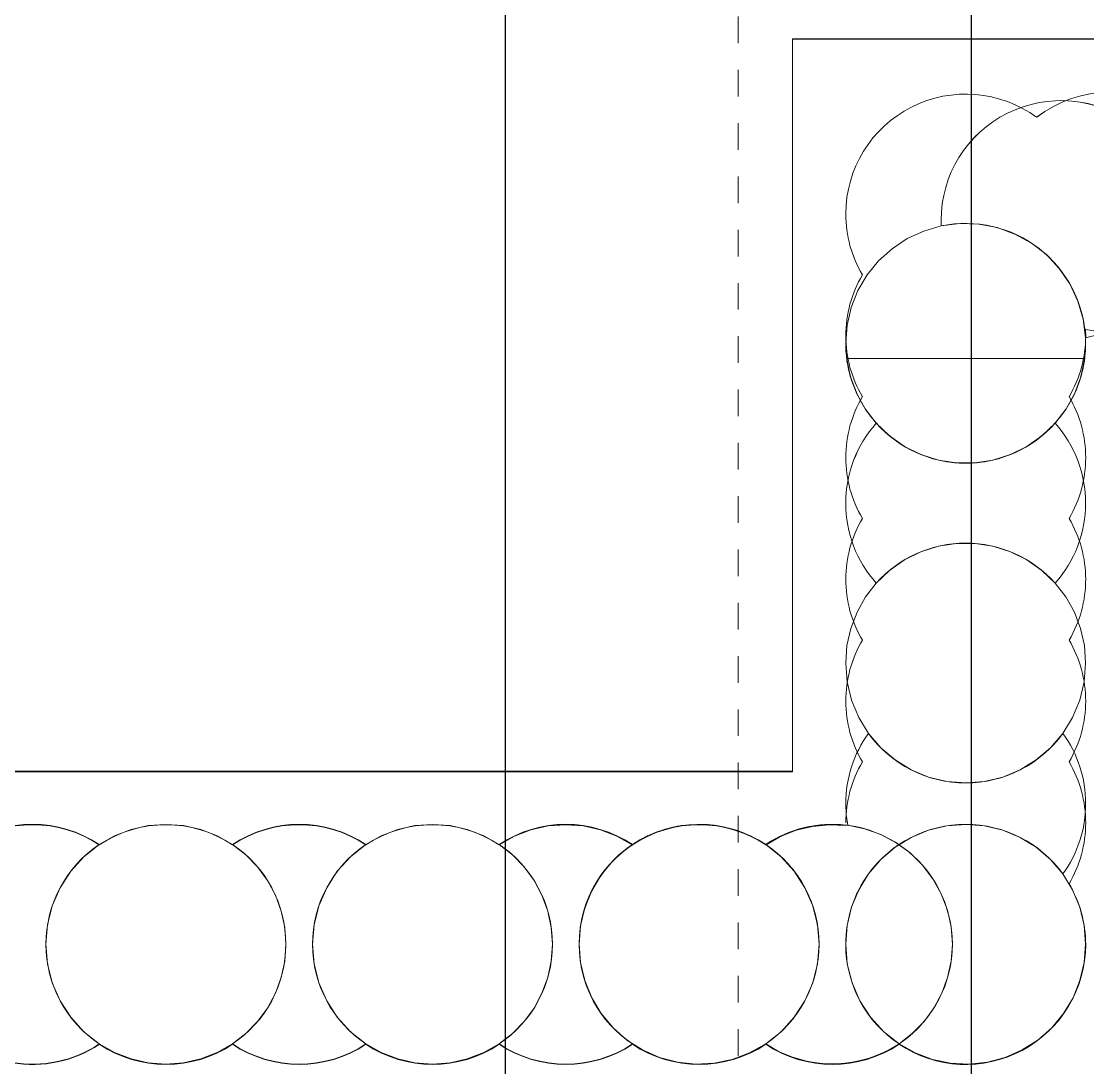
# Model space of a CAD drawing. Header units: metres. Extents: x 1753726 to 1755216, y 5920592 to 5921703.
# Drawn here: x 1755117.388 to 1755121.388, y 5921418.504 to 5921422.431 of the extents above; entities that cross this region are included whole.
import ezdxf

# ---------------------------------------------------------------- set-up
doc = ezdxf.new("R2010")
doc.units = ezdxf.units.M
doc.linetypes.add('Centre', pattern=[0.01, 0.006, -0.00125, 0.0015, -0.00125])
for name, color, linetype, lineweight in [('M-HVAC-DUCT-CNTR', 70, 'Centre', 9), ('M-HVAC-DUCT-OTLN', 70, 'Continuous', 25), ('S-BEAM-____-OTLN', 7, 'Continuous', 9), ('S-FNDN-____-OTLN', 7, 'Continuous', 9)]:
    doc.layers.add(name, color=color, linetype=linetype, lineweight=lineweight)

# ---------------------------------------------------------------- blocks, each defined once
blk = doc.blocks.new('308492-ARUP-STPW-MOD-1600_rvt-1-X-ARUP-GL-HERNE_BAY_ALIGNMENT')
at = {"layer": 'M-HVAC-DUCT-CNTR'}
blk.add_line((1755120.0775, 5921422.8485), (1755120.0775, 5921417.2162), dxfattribs=at)
blk.add_line((1755120.0775, 5921422.8485), (1755120.0775, 5921417.2162), dxfattribs=at)
at = {"layer": 'M-HVAC-DUCT-OTLN'}
for p, q in [((1755119.2025, 5921422.8485), (1755119.2025, 5921417.2162)), ((1755120.9525, 5921417.2162), (1755120.9525, 5921422.8485))]:
    blk.add_line(p, q, dxfattribs=at)
blk = doc.blocks.new('308492-ARUP-STTW-MOD-0100_rvt-1-X-ARUP-GL-HERNE_BAY_ALIGNMENT')
at = {"layer": 'S-BEAM-____-OTLN'}
for p, q in [((1755120.2805, 5921422.3649), (1755120.2805, 5921421.1649)), ((1755126.8805, 5921422.3649), (1755120.2805, 5921422.3649)), ((1755120.2805, 5921421.1649), (1755120.2805, 5921422.3649)), ((1755120.2805, 5921422.3649), (1755126.8805, 5921422.3649)), ((1755120.2805, 5921421.1649), (1755120.2805, 5921419.6169)), ((1755120.2805, 5921419.6169), (1755120.2805, 5921421.1649)), ((1755120.4842, 5921421.1649), (1755121.3769, 5921421.1649)), ((1755121.3769, 5921421.1649), (1755120.4842, 5921421.1649)), ((1755120.2805, 5921419.6169), (1755116.2809, 5921419.6169)), ((1755116.2809, 5921419.6169), (1755120.2805, 5921419.6169))]:
    blk.add_line(p, q, dxfattribs=at)
at = {"layer": 'S-BEAM-____-OTLN', "flags": 128}
for points in [[(1755119.6796, 5921419.3405), (1755119.7373, 5921419.3734), (1755119.7991, 5921419.3973), (1755119.8638, 5921419.412), (1755119.93, 5921419.4169), (1755119.9961, 5921419.4121), (1755120.0609, 5921419.3977), (1755120.1228, 5921419.3738), (1755120.1805, 5921419.3411)], [(1755120.2805, 5921419.3912), (1755120.3459, 5921419.4089), (1755120.4132, 5921419.4166), (1755120.4808, 5921419.4141)], [(1755120.4879, 5921419.4133), (1755120.5515, 5921419.4004), (1755120.6126, 5921419.3785), (1755120.6698, 5921419.348), (1755120.7221, 5921419.3097), (1755120.7684, 5921419.2642), (1755120.8076, 5921419.2125), (1755120.839, 5921419.1557), (1755120.8619, 5921419.095), (1755120.8758, 5921419.0317), (1755120.8805, 5921418.9669)], [(1755119.4805, 5921418.9669), (1755119.4849, 5921419.0297), (1755119.498, 5921419.0913), (1755119.5196, 5921419.1504), (1755119.5492, 5921419.2059), (1755119.5862, 5921419.2567), (1755119.63, 5921419.3019), (1755119.6796, 5921419.3405)], [(1755120.8805, 5921418.9669), (1755120.8761, 5921418.904), (1755120.8629, 5921418.8423), (1755120.8413, 5921418.7831), (1755120.8115, 5921418.7275), (1755120.7743, 5921418.6766), (1755120.7304, 5921418.6314), (1755120.6805, 5921418.5928)], [(1755120.6805, 5921418.5928), (1755120.6198, 5921418.5587), (1755120.5546, 5921418.5344), (1755120.4864, 5921418.5204), (1755120.4169, 5921418.5172), (1755120.3477, 5921418.5246), (1755120.2805, 5921418.5427)]]:
    blk.add_lwpolyline(points, dxfattribs=at)
at = {"layer": 'S-BEAM-____-OTLN'}
for centre, start, end in [((1755120.9305, 5921421.2222), 187.3046, 352.6954), ((1755120.9305, 5921421.2222), 187.3046, 352.6954), ((1755120.4305, 5921418.9669), 0, 109.4712), ((1755120.4305, 5921418.9669), 109.4712, 123.749), ((1755119.9305, 5921418.9669), 180, 303.749), ((1755119.9305, 5921418.9669), 180, 303.749), ((1755120.4305, 5921418.9669), 236.251, 250.5288), ((1755120.4305, 5921418.9669), 236.251, 250.5288)]:
    blk.add_arc(centre, 0.45, start, end, dxfattribs=at)
for centre, major_axis, start_param, end_param in [((1755119.9305, 5921418.9669), (0.368, 0.259), 0.368393, 2.528221), ((1755120.4305, 5921418.9669), (-0.3258, 0.3104), 5.813318, 6.062512), ((1755120.4305, 5921418.9669), (0.0761, 0.4435), 2.971674, 4.882307)]:
    blk.add_ellipse(centre, major_axis=major_axis, ratio=1, start_param=start_param, end_param=end_param, dxfattribs=at)
at = {"layer": 'S-FNDN-____-OTLN'}
for p, q in [((1755120.2807, 5921419.6141), (1755120.2807, 5921422.3636)), ((1755120.2807, 5921422.3636), (1755128.0807, 5921422.3636)), ((1755128.0807, 5921422.3636), (1755120.2807, 5921422.3636)), ((1755120.2807, 5921422.3636), (1755120.2807, 5921419.6141)), ((1755116.2807, 5921419.6141), (1755120.2807, 5921419.6141)), ((1755120.2807, 5921419.6141), (1755116.2807, 5921419.6141))]:
    blk.add_line(p, q, dxfattribs=at)
at = {"layer": 'S-FNDN-____-OTLN', "flags": 128}
for points in [[(1755120.4805, 5921421.2222), (1755120.4857, 5921421.2902), (1755120.5011, 5921421.3566), (1755120.5263, 5921421.4199), (1755120.5608, 5921421.4787), (1755120.6038, 5921421.5316), (1755120.6543, 5921421.5774), (1755120.7111, 5921421.6151), (1755120.773, 5921421.6437), (1755120.8385, 5921421.6627)], [(1755120.8385, 5921421.6627), (1755120.773, 5921421.6437), (1755120.7111, 5921421.6151), (1755120.6543, 5921421.5774), (1755120.6038, 5921421.5316), (1755120.5608, 5921421.4787), (1755120.5263, 5921421.4199), (1755120.5011, 5921421.3566), (1755120.4857, 5921421.2902), (1755120.4805, 5921421.2222)], [(1755120.8385, 5921421.6627), (1755120.9087, 5921421.6716), (1755120.9794, 5921421.6695), (1755121.0489, 5921421.6563), (1755121.1155, 5921421.6324), (1755121.1775, 5921421.5983), (1755121.2334, 5921421.555), (1755121.2818, 5921421.5034), (1755121.3215, 5921421.4449), (1755121.3516, 5921421.3808), (1755121.3713, 5921421.3129), (1755121.38, 5921421.2428)], [(1755121.38, 5921421.2428), (1755121.3713, 5921421.3129), (1755121.3516, 5921421.3808), (1755121.3215, 5921421.4449), (1755121.2818, 5921421.5034), (1755121.2334, 5921421.555), (1755121.1775, 5921421.5983), (1755121.1155, 5921421.6324), (1755121.0489, 5921421.6563), (1755120.9794, 5921421.6695), (1755120.9087, 5921421.6716), (1755120.8385, 5921421.6627)], [(1755121.38, 5921421.2428), (1755121.3804, 5921421.2325), (1755121.3805, 5921421.2222)], [(1755121.3805, 5921421.2222), (1755121.3804, 5921421.2325), (1755121.38, 5921421.2428)], [(1755120.5951, 5921420.9222), (1755120.555, 5921420.9741), (1755120.523, 5921421.0314), (1755120.4995, 5921421.0927), (1755120.4853, 5921421.1567), (1755120.4805, 5921421.2222)], [(1755120.4805, 5921421.2222), (1755120.4814, 5921421.1934), (1755120.4842, 5921421.1649)], [(1755121.3805, 5921421.2222), (1755121.3757, 5921421.1567), (1755121.3615, 5921421.0927), (1755121.3381, 5921421.0314), (1755121.306, 5921420.9741), (1755121.2659, 5921420.9222)], [(1755121.3768, 5921421.1649), (1755121.3796, 5921421.1934), (1755121.3805, 5921421.2222)], [(1755120.4842, 5921421.1649), (1755120.4978, 5921421.0986), (1755120.5212, 5921421.0351), (1755120.5539, 5921420.9758), (1755120.5951, 5921420.9221)], [(1755121.2659, 5921420.9221), (1755121.3071, 5921420.9758), (1755121.3398, 5921421.0351), (1755121.3632, 5921421.0986), (1755121.3768, 5921421.1649)], [(1755121.2659, 5921420.9222), (1755121.2163, 5921420.8746), (1755121.16, 5921420.8351), (1755121.0984, 5921420.8047), (1755121.0328, 5921420.784), (1755120.9649, 5921420.7735), (1755120.8961, 5921420.7735), (1755120.8282, 5921420.784), (1755120.7626, 5921420.8047), (1755120.701, 5921420.8351), (1755120.6447, 5921420.8746), (1755120.5951, 5921420.9222)], [(1755120.5951, 5921420.9221), (1755120.6447, 5921420.8746), (1755120.701, 5921420.8351), (1755120.7626, 5921420.8046), (1755120.8282, 5921420.7839), (1755120.8961, 5921420.7735), (1755120.9649, 5921420.7735), (1755121.0328, 5921420.7839), (1755121.0984, 5921420.8046), (1755121.16, 5921420.8351), (1755121.2163, 5921420.8746), (1755121.2659, 5921420.9221)], [(1755120.5951, 5921420.3221), (1755120.6447, 5921420.3697), (1755120.701, 5921420.4092), (1755120.7626, 5921420.4397), (1755120.8282, 5921420.4604), (1755120.8961, 5921420.4708), (1755120.9649, 5921420.4708), (1755121.0328, 5921420.4604), (1755121.0984, 5921420.4397), (1755121.16, 5921420.4092), (1755121.2163, 5921420.3697), (1755121.2659, 5921420.3221)], [(1755121.2659, 5921420.3221), (1755121.2163, 5921420.3697), (1755121.16, 5921420.4092), (1755121.0984, 5921420.4397), (1755121.0328, 5921420.4604), (1755120.9649, 5921420.4708), (1755120.8961, 5921420.4708), (1755120.8282, 5921420.4604), (1755120.7626, 5921420.4397), (1755120.701, 5921420.4092), (1755120.6447, 5921420.3697), (1755120.5951, 5921420.3221)], [(1755120.4805, 5921420.0222), (1755120.4853, 5921420.0876), (1755120.4995, 5921420.1517), (1755120.523, 5921420.213), (1755120.555, 5921420.2702), (1755120.5951, 5921420.3221)], [(1755120.5951, 5921420.3221), (1755120.555, 5921420.2702), (1755120.523, 5921420.213), (1755120.4995, 5921420.1517), (1755120.4853, 5921420.0876), (1755120.4805, 5921420.0222)], [(1755121.2659, 5921420.3221), (1755121.306, 5921420.2702), (1755121.3381, 5921420.213), (1755121.3615, 5921420.1517), (1755121.3757, 5921420.0876), (1755121.3805, 5921420.0222)], [(1755121.3805, 5921420.0222), (1755121.3757, 5921420.0876), (1755121.3615, 5921420.1517), (1755121.3381, 5921420.213), (1755121.306, 5921420.2702), (1755121.2659, 5921420.3221)], [(1755120.566, 5921419.7583), (1755120.5293, 5921419.8184), (1755120.5024, 5921419.8835), (1755120.486, 5921419.952), (1755120.4805, 5921420.0222)], [(1755120.4805, 5921420.0222), (1755120.486, 5921419.952), (1755120.5024, 5921419.8835), (1755120.5293, 5921419.8184), (1755120.566, 5921419.7583)], [(1755121.3805, 5921420.0222), (1755121.375, 5921419.952), (1755121.3586, 5921419.8835), (1755121.3317, 5921419.8184), (1755121.2951, 5921419.7583)], [(1755121.2951, 5921419.7583), (1755121.3317, 5921419.8184), (1755121.3586, 5921419.8835), (1755121.375, 5921419.952), (1755121.3805, 5921420.0222)], [(1755121.2951, 5921419.7583), (1755121.2492, 5921419.7045), (1755121.1955, 5921419.6584), (1755121.1352, 5921419.6214), (1755121.0698, 5921419.5943), (1755121.001, 5921419.5777), (1755120.9305, 5921419.5722), (1755120.86, 5921419.5777), (1755120.7912, 5921419.5943), (1755120.7258, 5921419.6214), (1755120.6656, 5921419.6584), (1755120.6118, 5921419.7045), (1755120.566, 5921419.7583)], [(1755120.566, 5921419.7583), (1755120.6118, 5921419.7045), (1755120.6656, 5921419.6584), (1755120.7258, 5921419.6214), (1755120.7912, 5921419.5943), (1755120.86, 5921419.5777), (1755120.9305, 5921419.5722), (1755121.001, 5921419.5777), (1755121.0698, 5921419.5943), (1755121.1352, 5921419.6214), (1755121.1955, 5921419.6584), (1755121.2492, 5921419.7045), (1755121.2951, 5921419.7583)], [(1755120.4879, 5921419.4133), (1755120.4824, 5921419.4537), (1755120.4805, 5921419.4946)], [(1755120.4805, 5921419.4946), (1755120.4824, 5921419.4537), (1755120.4879, 5921419.4133)], [(1755117.6805, 5921419.3411), (1755117.7381, 5921419.3738), (1755117.7999, 5921419.3976), (1755117.8645, 5921419.4121), (1755117.9305, 5921419.4169), (1755117.9966, 5921419.4121), (1755118.0611, 5921419.3976), (1755118.1229, 5921419.3737), (1755118.1805, 5921419.3411)], [(1755118.1805, 5921419.3411), (1755118.1229, 5921419.3737), (1755118.0611, 5921419.3976), (1755117.9966, 5921419.4121), (1755117.9305, 5921419.4169), (1755117.8645, 5921419.4121), (1755117.7999, 5921419.3976), (1755117.7381, 5921419.3738), (1755117.6805, 5921419.3411)], [(1755118.6805, 5921419.3411), (1755118.7381, 5921419.3738), (1755118.7999, 5921419.3976), (1755118.8645, 5921419.4121), (1755118.9305, 5921419.4169), (1755118.9966, 5921419.4121), (1755119.0611, 5921419.3976), (1755119.1229, 5921419.3737), (1755119.1805, 5921419.3411)], [(1755119.1805, 5921419.3411), (1755119.1229, 5921419.3737), (1755119.0611, 5921419.3976), (1755118.9966, 5921419.4121), (1755118.9305, 5921419.4169), (1755118.8645, 5921419.4121), (1755118.7999, 5921419.3976), (1755118.7381, 5921419.3738), (1755118.6805, 5921419.3411)], [(1755119.6796, 5921419.3405), (1755119.6221, 5921419.3729), (1755119.5604, 5921419.3965), (1755119.4959, 5921419.4109), (1755119.4301, 5921419.4156), (1755119.3642, 5921419.4107), (1755119.2998, 5921419.3962), (1755119.2382, 5921419.3724), (1755119.1807, 5921419.3398)], [(1755119.1807, 5921419.3398), (1755119.2382, 5921419.3724), (1755119.2998, 5921419.3962), (1755119.3642, 5921419.4107), (1755119.4301, 5921419.4156), (1755119.4959, 5921419.4109), (1755119.5604, 5921419.3965), (1755119.6221, 5921419.3729), (1755119.6796, 5921419.3405)], [(1755119.4805, 5921418.9669), (1755119.4859, 5921419.0361), (1755119.5018, 5921419.1036), (1755119.5279, 5921419.1679), (1755119.5635, 5921419.2274), (1755119.6079, 5921419.2807), (1755119.6599, 5921419.3265), (1755119.7184, 5921419.3638), (1755119.7819, 5921419.3917), (1755119.8489, 5921419.4095), (1755119.9179, 5921419.4168), (1755119.9871, 5921419.4134), (1755120.0551, 5921419.3994), (1755120.12, 5921419.3751), (1755120.1805, 5921419.3411)], [(1755120.4808, 5921419.4128), (1755120.4181, 5921419.4155), (1755120.3556, 5921419.4093), (1755120.2946, 5921419.3945), (1755120.2362, 5921419.3714), (1755120.1816, 5921419.3404)], [(1755120.1816, 5921419.3404), (1755120.2362, 5921419.3714), (1755120.2946, 5921419.3945), (1755120.3556, 5921419.4093), (1755120.4181, 5921419.4155), (1755120.4808, 5921419.4128)], [(1755120.566, 5921419.2308), (1755120.6118, 5921419.2846), (1755120.6656, 5921419.3307), (1755120.7258, 5921419.3677), (1755120.7912, 5921419.3948), (1755120.86, 5921419.4114), (1755120.9305, 5921419.4169), (1755121.001, 5921419.4114), (1755121.0698, 5921419.3948), (1755121.1352, 5921419.3677), (1755121.1955, 5921419.3307), (1755121.2492, 5921419.2846), (1755121.2951, 5921419.2308)], [(1755121.2951, 5921419.2308), (1755121.2492, 5921419.2846), (1755121.1955, 5921419.3307), (1755121.1352, 5921419.3677), (1755121.0698, 5921419.3948), (1755121.001, 5921419.4114), (1755120.9305, 5921419.4169), (1755120.86, 5921419.4114), (1755120.7912, 5921419.3948), (1755120.7258, 5921419.3677), (1755120.6656, 5921419.3307), (1755120.6118, 5921419.2846), (1755120.566, 5921419.2308)], [(1755117.4805, 5921418.9669), (1755117.4865, 5921419.0403), (1755117.5044, 5921419.1116), (1755117.5336, 5921419.1791), (1755117.5735, 5921419.2409), (1755117.6229, 5921419.2954), (1755117.6805, 5921419.3411)], [(1755117.6805, 5921419.3411), (1755117.6229, 5921419.2954), (1755117.5735, 5921419.2409), (1755117.5336, 5921419.1791), (1755117.5044, 5921419.1116), (1755117.4865, 5921419.0403), (1755117.4805, 5921418.9669)], [(1755118.1805, 5921419.3411), (1755118.2304, 5921419.3025), (1755118.2743, 5921419.2573), (1755118.3115, 5921419.2064), (1755118.3412, 5921419.1508), (1755118.3629, 5921419.0916), (1755118.3761, 5921419.0299), (1755118.3805, 5921418.9669)], [(1755118.3805, 5921418.9669), (1755118.3761, 5921419.0299), (1755118.3629, 5921419.0916), (1755118.3412, 5921419.1508), (1755118.3115, 5921419.2064), (1755118.2743, 5921419.2573), (1755118.2304, 5921419.3025), (1755118.1805, 5921419.3411)], [(1755118.4805, 5921418.9669), (1755118.4865, 5921419.0403), (1755118.5044, 5921419.1116), (1755118.5336, 5921419.1791), (1755118.5735, 5921419.2409), (1755118.6229, 5921419.2954), (1755118.6805, 5921419.3411)], [(1755118.6805, 5921419.3411), (1755118.6229, 5921419.2954), (1755118.5735, 5921419.2409), (1755118.5336, 5921419.1791), (1755118.5044, 5921419.1116), (1755118.4865, 5921419.0403), (1755118.4805, 5921418.9669)], [(1755119.1805, 5921419.3411), (1755119.2304, 5921419.3025), (1755119.2743, 5921419.2573), (1755119.3115, 5921419.2064), (1755119.3412, 5921419.1508), (1755119.3629, 5921419.0916), (1755119.3761, 5921419.0299), (1755119.3805, 5921418.9669)], [(1755119.3805, 5921418.9669), (1755119.3761, 5921419.0299), (1755119.3629, 5921419.0916), (1755119.3412, 5921419.1508), (1755119.3115, 5921419.2064), (1755119.2743, 5921419.2573), (1755119.2304, 5921419.3025), (1755119.1805, 5921419.3411)], [(1755120.1805, 5921419.3411), (1755120.2381, 5921419.2954), (1755120.2875, 5921419.2409), (1755120.3274, 5921419.1791), (1755120.3566, 5921419.1116), (1755120.3745, 5921419.0403), (1755120.3805, 5921418.9669)], [(1755120.4805, 5921418.9669), (1755120.486, 5921419.0371), (1755120.5024, 5921419.1056), (1755120.5293, 5921419.1707), (1755120.566, 5921419.2308)], [(1755120.566, 5921419.2308), (1755120.5293, 5921419.1707), (1755120.5024, 5921419.1056), (1755120.486, 5921419.0371), (1755120.4805, 5921418.9669)], [(1755121.2951, 5921419.2308), (1755121.3317, 5921419.1707), (1755121.3586, 5921419.1056), (1755121.375, 5921419.0371), (1755121.3805, 5921418.9669)], [(1755121.3805, 5921418.9669), (1755121.375, 5921419.0371), (1755121.3586, 5921419.1056), (1755121.3317, 5921419.1707), (1755121.2951, 5921419.2308)], [(1755117.6805, 5921418.5928), (1755117.6229, 5921418.6385), (1755117.5735, 5921418.693), (1755117.5336, 5921418.7548), (1755117.5044, 5921418.8223), (1755117.4865, 5921418.8936), (1755117.4805, 5921418.9669)], [(1755117.4805, 5921418.9669), (1755117.4865, 5921418.8936), (1755117.5044, 5921418.8223), (1755117.5336, 5921418.7548), (1755117.5735, 5921418.693), (1755117.6229, 5921418.6385), (1755117.6805, 5921418.5928)], [(1755118.3805, 5921418.9669), (1755118.3761, 5921418.904), (1755118.3629, 5921418.8423), (1755118.3412, 5921418.7831), (1755118.3115, 5921418.7275), (1755118.2743, 5921418.6766), (1755118.2304, 5921418.6314), (1755118.1805, 5921418.5928)], [(1755118.1805, 5921418.5928), (1755118.2304, 5921418.6314), (1755118.2743, 5921418.6766), (1755118.3115, 5921418.7275), (1755118.3412, 5921418.7831), (1755118.3629, 5921418.8423), (1755118.3761, 5921418.904), (1755118.3805, 5921418.9669)], [(1755118.6805, 5921418.5928), (1755118.6229, 5921418.6385), (1755118.5735, 5921418.693), (1755118.5336, 5921418.7548), (1755118.5044, 5921418.8223), (1755118.4865, 5921418.8936), (1755118.4805, 5921418.9669)], [(1755118.4805, 5921418.9669), (1755118.4865, 5921418.8936), (1755118.5044, 5921418.8223), (1755118.5336, 5921418.7548), (1755118.5735, 5921418.693), (1755118.6229, 5921418.6385), (1755118.6805, 5921418.5928)], [(1755119.3805, 5921418.9669), (1755119.3761, 5921418.904), (1755119.3629, 5921418.8423), (1755119.3412, 5921418.7831), (1755119.3115, 5921418.7275), (1755119.2743, 5921418.6766), (1755119.2304, 5921418.6314), (1755119.1805, 5921418.5928)], [(1755119.1805, 5921418.5928), (1755119.2304, 5921418.6314), (1755119.2743, 5921418.6766), (1755119.3115, 5921418.7275), (1755119.3412, 5921418.7831), (1755119.3629, 5921418.8423), (1755119.3761, 5921418.904), (1755119.3805, 5921418.9669)], [(1755120.1805, 5921418.5928), (1755120.12, 5921418.5588), (1755120.0551, 5921418.5345), (1755119.9871, 5921418.5205), (1755119.9179, 5921418.5171), (1755119.8489, 5921418.5244), (1755119.7819, 5921418.5422), (1755119.7184, 5921418.5701), (1755119.6599, 5921418.6074), (1755119.6079, 5921418.6532), (1755119.5635, 5921418.7065), (1755119.5279, 5921418.766), (1755119.5018, 5921418.8303), (1755119.4859, 5921418.8978), (1755119.4805, 5921418.9669)], [(1755119.4805, 5921418.9669), (1755119.4859, 5921418.8978), (1755119.5018, 5921418.8303), (1755119.5279, 5921418.766), (1755119.5635, 5921418.7065), (1755119.6079, 5921418.6532), (1755119.6599, 5921418.6074), (1755119.7184, 5921418.5701), (1755119.7819, 5921418.5422), (1755119.8489, 5921418.5244), (1755119.9179, 5921418.5171), (1755119.9871, 5921418.5205), (1755120.0551, 5921418.5345), (1755120.12, 5921418.5588), (1755120.1805, 5921418.5928)], [(1755120.3805, 5921418.9669), (1755120.3745, 5921418.8936), (1755120.3566, 5921418.8223), (1755120.3274, 5921418.7548), (1755120.2875, 5921418.693), (1755120.2381, 5921418.6385), (1755120.1805, 5921418.5928)], [(1755120.1805, 5921418.5928), (1755120.2381, 5921418.6385), (1755120.2875, 5921418.693), (1755120.3274, 5921418.7548), (1755120.3566, 5921418.8223), (1755120.3745, 5921418.8936), (1755120.3805, 5921418.9669)], [(1755120.6805, 5921418.5928), (1755120.6229, 5921418.6385), (1755120.5735, 5921418.693), (1755120.5336, 5921418.7548), (1755120.5044, 5921418.8223), (1755120.4865, 5921418.8936), (1755120.4805, 5921418.9669)], [(1755120.4805, 5921418.9669), (1755120.4865, 5921418.8936), (1755120.5044, 5921418.8223), (1755120.5336, 5921418.7548), (1755120.5735, 5921418.693), (1755120.6229, 5921418.6385), (1755120.6805, 5921418.5928)], [(1755121.3805, 5921418.9669), (1755121.3752, 5921418.8978), (1755121.3593, 5921418.8303), (1755121.3332, 5921418.766), (1755121.2975, 5921418.7065), (1755121.2531, 5921418.6532), (1755121.2011, 5921418.6074), (1755121.1426, 5921418.5701), (1755121.0791, 5921418.5422), (1755121.0121, 5921418.5244), (1755120.9431, 5921418.5171), (1755120.8739, 5921418.5205), (1755120.806, 5921418.5345), (1755120.741, 5921418.5588), (1755120.6805, 5921418.5928)], [(1755120.6805, 5921418.5928), (1755120.741, 5921418.5588), (1755120.806, 5921418.5345), (1755120.8739, 5921418.5205), (1755120.9431, 5921418.5171), (1755121.0121, 5921418.5244), (1755121.0791, 5921418.5422), (1755121.1426, 5921418.5701), (1755121.2011, 5921418.6074), (1755121.2531, 5921418.6532), (1755121.2975, 5921418.7065), (1755121.3332, 5921418.766), (1755121.3593, 5921418.8303), (1755121.3752, 5921418.8978), (1755121.3805, 5921418.9669)], [(1755118.1805, 5921418.5928), (1755118.1229, 5921418.5602), (1755118.0611, 5921418.5363), (1755117.9966, 5921418.5218), (1755117.9305, 5921418.5169), (1755117.8645, 5921418.5218), (1755117.7999, 5921418.5363), (1755117.7381, 5921418.5601), (1755117.6805, 5921418.5928)], [(1755117.6805, 5921418.5928), (1755117.7381, 5921418.5601), (1755117.7999, 5921418.5363), (1755117.8645, 5921418.5218), (1755117.9305, 5921418.5169), (1755117.9966, 5921418.5218), (1755118.0611, 5921418.5363), (1755118.1229, 5921418.5602), (1755118.1805, 5921418.5928)], [(1755119.1805, 5921418.5928), (1755119.1229, 5921418.5602), (1755119.0611, 5921418.5363), (1755118.9966, 5921418.5218), (1755118.9305, 5921418.5169), (1755118.8645, 5921418.5218), (1755118.7999, 5921418.5363), (1755118.7381, 5921418.5601), (1755118.6805, 5921418.5928)], [(1755118.6805, 5921418.5928), (1755118.7381, 5921418.5601), (1755118.7999, 5921418.5363), (1755118.8645, 5921418.5218), (1755118.9305, 5921418.5169), (1755118.9966, 5921418.5218), (1755119.0611, 5921418.5363), (1755119.1229, 5921418.5602), (1755119.1805, 5921418.5928)], [(1755120.1805, 5921418.5928), (1755120.229, 5921418.5646), (1755120.2805, 5921418.5427)], [(1755120.2805, 5921418.5427), (1755120.3379, 5921418.5266), (1755120.397, 5921418.5182), (1755120.4567, 5921418.5177), (1755120.5159, 5921418.5251), (1755120.5736, 5921418.5403), (1755120.6288, 5921418.563), (1755120.6805, 5921418.5928)]]:
    blk.add_lwpolyline(points, dxfattribs=at)
at = {"layer": 'S-FNDN-____-OTLN'}
for centre, start, end in [((1755120.9307, 5921421.7074), 53.7548, 180), ((1755120.9307, 5921421.7074), 53.7548, 180), ((1755121.4724, 5921421.7146), 52.9974, 127.7677), ((1755121.2881, 5921421.6832), 53.0712, 180), ((1755120.9307, 5921421.7074), 180, 210.5132), ((1755120.9307, 5921421.7074), 180, 210.5132), ((1755121.2881, 5921421.6832), 180, 182.6139), ((1755120.9305, 5921421.2222), 2.6139, 101.7956), ((1755120.9305, 5921421.2222), 2.6139, 101.7956), ((1755120.9307, 5921421.2504), 149.4868, 180), ((1755121.2881, 5921421.6832), 281.7956, 313.2147), ((1755121.4724, 5921421.7146), 258.1649, 307.0026), ((1755121.4724, 5921421.7146), 258.1649, 307.0026), ((1755120.9307, 5921421.2504), 180, 210.5132), ((1755120.9307, 5921421.2504), 180, 210.5132), ((1755120.9307, 5921421.2504), 329.4868, 0), ((1755120.9307, 5921421.2504), 329.4868, 0), ((1755120.9307, 5921421.2504), 0, 3.0223), ((1755120.9307, 5921420.7935), 149.4868, 180), ((1755120.9307, 5921420.7935), 149.4868, 180), ((1755120.9307, 5921420.7935), 0, 30.5132), ((1755120.9307, 5921420.7935), 360, 30.5132), ((1755120.9305, 5921420.6222), 138.1897, 180), ((1755120.9305, 5921421.2222), 221.8103, 318.1897), ((1755120.9305, 5921420.6222), 0, 41.8103), ((1755120.9307, 5921420.7935), 180, 210.5132), ((1755120.9307, 5921420.7935), 329.4868, 0), ((1755120.9305, 5921420.6222), 180, 221.8103), ((1755120.9305, 5921420.6222), 318.1897, 0), ((1755120.9305, 5921420.6222), 318.1897, 360), ((1755120.9307, 5921420.3365), 149.4868, 180), ((1755120.9307, 5921420.3365), 149.4868, 180), ((1755120.9307, 5921420.3365), 0, 30.5132), ((1755120.9307, 5921420.3365), 0, 30.5132), ((1755120.9305, 5921420.0222), 41.8103, 138.1897), ((1755120.9305, 5921420.0222), 41.8103, 138.1897), ((1755120.9307, 5921420.3365), 180, 210.5132), ((1755120.9307, 5921420.3365), 180, 210.5132), ((1755120.9307, 5921420.3365), 329.4868, 360), ((1755120.9307, 5921420.3365), 329.4868, 0), ((1755120.9307, 5921419.8796), 149.4868, 180), ((1755120.9307, 5921419.8796), 149.4868, 180), ((1755120.9307, 5921419.8796), 0, 30.5132), ((1755120.9307, 5921419.8796), 360, 30.5132), ((1755120.9307, 5921419.8796), 180, 210.5132), ((1755120.9307, 5921419.8796), 180, 210.5132), ((1755120.9307, 5921419.8796), 329.4868, 360), ((1755120.9307, 5921419.8796), 329.4868, 0), ((1755120.9305, 5921419.4946), 144.11, 180), ((1755120.9305, 5921419.4946), 144.11, 180), ((1755120.9305, 5921420.0222), 215.89, 324.11), ((1755120.9305, 5921420.0222), 215.89, 324.11), ((1755120.9305, 5921419.4946), 360, 35.89), ((1755120.9305, 5921419.4946), 0, 35.89), ((1755120.9307, 5921419.4226), 149.4868, 180), ((1755120.9307, 5921419.4226), 149.4868, 180), ((1755120.9307, 5921419.4226), 0, 30.5132), ((1755120.9307, 5921419.4226), 0, 30.5132), ((1755120.9305, 5921419.4946), 324.11, 0), ((1755120.9305, 5921419.4946), 324.11, 0), ((1755117.4305, 5921418.9669), 56.251, 123.749), ((1755117.4307, 5921418.9656), 56.251, 123.749), ((1755117.4307, 5921418.9656), 56.251, 123.749), ((1755117.9307, 5921418.9656), 56.251, 123.749), ((1755117.9307, 5921418.9656), 56.251, 123.749), ((1755118.4307, 5921418.9656), 56.251, 123.749), ((1755118.4307, 5921418.9656), 56.251, 123.749), ((1755118.9307, 5921418.9656), 56.251, 123.749), ((1755118.9307, 5921418.9656), 56.251, 123.749), ((1755119.4305, 5921418.9669), 56.251, 123.749), ((1755119.9307, 5921418.9656), 56.251, 123.749), ((1755119.9307, 5921418.9656), 56.251, 123.749), ((1755119.9307, 5921418.9656), 56.251, 123.749), ((1755119.9307, 5921418.9656), 56.251, 123.749), ((1755120.4307, 5921418.9656), 83.6071, 123.616), ((1755120.4305, 5921418.9669), 82.6714, 83.5808), ((1755120.9307, 5921419.4226), 181.0782, 181.2429), ((1755120.9307, 5921419.4226), 329.4868, 0), ((1755120.9307, 5921419.4226), 329.4868, 0), ((1755117.9305, 5921418.9669), 123.749, 180), ((1755117.9305, 5921418.9669), 123.749, 180), ((1755117.9305, 5921418.9669), 0, 56.251), ((1755118.9305, 5921418.9669), 123.749, 180), ((1755118.9305, 5921418.9669), 123.749, 180), ((1755118.9305, 5921418.9669), 0, 56.251), ((1755118.9305, 5921418.9669), 0, 56.251), ((1755119.9305, 5921418.9669), 123.749, 180), ((1755119.9305, 5921418.9669), 123.749, 180), ((1755119.9305, 5921418.9669), 123.8824, 180), ((1755119.4307, 5921418.9656), 56.251, 56.4195), ((1755119.4307, 5921418.9656), 56.251, 56.4195), ((1755119.9305, 5921418.9669), 56.0824, 56.251), ((1755119.9305, 5921418.9669), 0, 56.251), ((1755119.9305, 5921418.9669), 56.0824, 56.251), ((1755120.4307, 5921418.9656), 123.616, 123.749), ((1755119.9305, 5921418.9669), 0, 56.0824), ((1755119.9305, 5921418.9669), 0, 56.0824), ((1755120.9305, 5921418.9669), 144.11, 180), ((1755120.9307, 5921418.9656), 0, 30.5132), ((1755117.9305, 5921418.9669), 180, 236.251), ((1755117.9305, 5921418.9669), 303.749, 0), ((1755118.9305, 5921418.9669), 180, 236.251), ((1755118.9305, 5921418.9669), 303.749, 0), ((1755119.9305, 5921418.9669), 180, 236.251), ((1755119.9305, 5921418.9669), 303.749, 0), ((1755120.9305, 5921418.9669), 180, 236.251), ((1755120.9305, 5921418.9669), 180, 236.251), ((1755120.9307, 5921418.9656), 236.251, 0), ((1755120.9307, 5921418.9656), 236.251, 0), ((1755117.4305, 5921418.9669), 260.1152, 303.749), ((1755117.9307, 5921418.9656), 236.251, 303.749), ((1755117.9307, 5921418.9656), 236.251, 303.749), ((1755118.4305, 5921418.9669), 236.251, 303.749), ((1755118.4305, 5921418.9669), 236.251, 303.749), ((1755118.4307, 5921418.9656), 236.251, 303.749), ((1755118.4307, 5921418.9656), 236.251, 303.749), ((1755118.9307, 5921418.9656), 236.251, 303.749), ((1755118.9307, 5921418.9656), 236.251, 303.749), ((1755119.4305, 5921418.9669), 236.251, 303.749), ((1755119.4305, 5921418.9669), 236.251, 303.749), ((1755119.4307, 5921418.9656), 236.251, 303.749), ((1755119.4307, 5921418.9656), 236.251, 303.749), ((1755119.9307, 5921418.9656), 236.251, 303.749), ((1755119.9307, 5921418.9656), 236.251, 303.749), ((1755120.4305, 5921418.9669), 236.251, 303.749), ((1755120.4307, 5921418.9656), 236.251, 303.749), ((1755120.4307, 5921418.9656), 236.251, 303.749)]:
    blk.add_arc(centre, 0.45, start, end, dxfattribs=at)
for centre, major_axis, start_param, end_param in [((1755121.4724, 5921421.7146), (-0.3178, 0.3186), 4.853128, 6.158117), ((1755121.2881, 5921421.6832), (0.4455, 0.0634), 0.784884, 3.000209), ((1755121.2881, 5921421.6832), (0.3483, 0.285), 2.455874, 2.501494), ((1755120.9307, 5921421.2504), (0.2948, 0.34), 1.752546, 2.285102), ((1755121.2881, 5921421.6832), (-0.2415, 0.3797), 2.780881, 3.329247), ((1755120.9307, 5921421.2504), (-0.1831, 0.4111), 4.293315, 4.346065), ((1755120.9305, 5921420.6222), (-0.2389, 0.3813), 0.281385, 1.011112), ((1755120.9305, 5921421.2222), (-0.4302, 0.1321), 1.027773, 2.70991), ((1755120.9305, 5921420.6222), (0.3623, 0.267), 5.648112, 6.377839), ((1755120.9307, 5921420.7935), (-0.1706, 0.4164), 1.182029, 1.714585), ((1755120.9307, 5921420.7935), (0.215, 0.3953), 4.677935, 5.210491), ((1755120.9305, 5921420.6222), (-0.1606, 0.4204), 1.205933, 1.93566), ((1755117.4305, 5921418.9669), (-0.368, 0.259), 4.73673, 5.914792), ((1755118.4305, 5921418.9669), (-0.368, 0.259), 4.73673, 5.914792), ((1755118.4305, 5921418.9669), (0.368, 0.259), 0.368393, 1.546455), ((1755119.4305, 5921418.9669), (0.3496, 0.2834), 0.300629, 1.478691), ((1755119.9305, 5921418.9669), (-0.3783, 0.2437), 4.695651, 5.876041), ((1755120.4305, 5921418.9669), (-0.3258, 0.3104), 5.345573, 6.062512), ((1755120.4305, 5921418.9669), (-0.3258, 0.3104), 5.361446, 6.062512), ((1755120.4307, 5921418.9656), (0.4323, 0.125), 1.177637, 1.875925), ((1755120.9307, 5921419.4226), (0.4003, 0.2056), 2.685917, 2.688792), ((1755120.9305, 5921418.9669), (-0.4163, 0.1709), 4.157616, 6.046412), ((1755120.9305, 5921418.9669), (0.4284, 0.1378), 0.315075, 2.203871), ((1755117.9305, 5921418.9669), (0.45, 0), 0, 0.981765), ((1755120.4307, 5921418.9656), (0.2126, 0.3966), 1.078753, 1.081074), ((1755120.9305, 5921418.9669), (0.3628, 0.2662), 1.88212, 2.508518), ((1755120.9307, 5921418.9656), (-0.3093, 0.3269), 3.954714, 4.48727), ((1755117.9305, 5921418.9669), (0.374, 0.2502), 2.552012, 3.533778), ((1755117.9305, 5921418.9669), (-0.368, 0.259), 2.773199, 3.754965), ((1755118.9305, 5921418.9669), (0.368, 0.259), 2.528221, 3.509986), ((1755118.9305, 5921418.9669), (-0.368, 0.259), 2.773199, 3.754965), ((1755119.9305, 5921418.9669), (0.368, 0.259), 2.528221, 3.509986), ((1755119.9305, 5921418.9669), (-0.368, 0.259), 2.773199, 3.754965), ((1755117.4305, 5921418.9669), (0.0756, 0.4436), 3.137906, 3.899459), ((1755117.4307, 5921418.9656), (-0.2195, 0.3929), 2.460761, 3.221165), ((1755117.4307, 5921418.9656), (0, 0.45), 2.97022, 3.730624)]:
    blk.add_ellipse(centre, major_axis=major_axis, ratio=1, start_param=start_param, end_param=end_param, dxfattribs=at)

msp = doc.modelspace()

# ---------------------------------------------------------------- block references
for name in ['308492-ARUP-STPW-MOD-1600_rvt-1-X-ARUP-GL-HERNE_BAY_ALIGNMENT', '308492-ARUP-STTW-MOD-0100_rvt-1-X-ARUP-GL-HERNE_BAY_ALIGNMENT']:
    msp.add_blockref(name, (0, 0))

doc.saveas('drawing.dxf')
